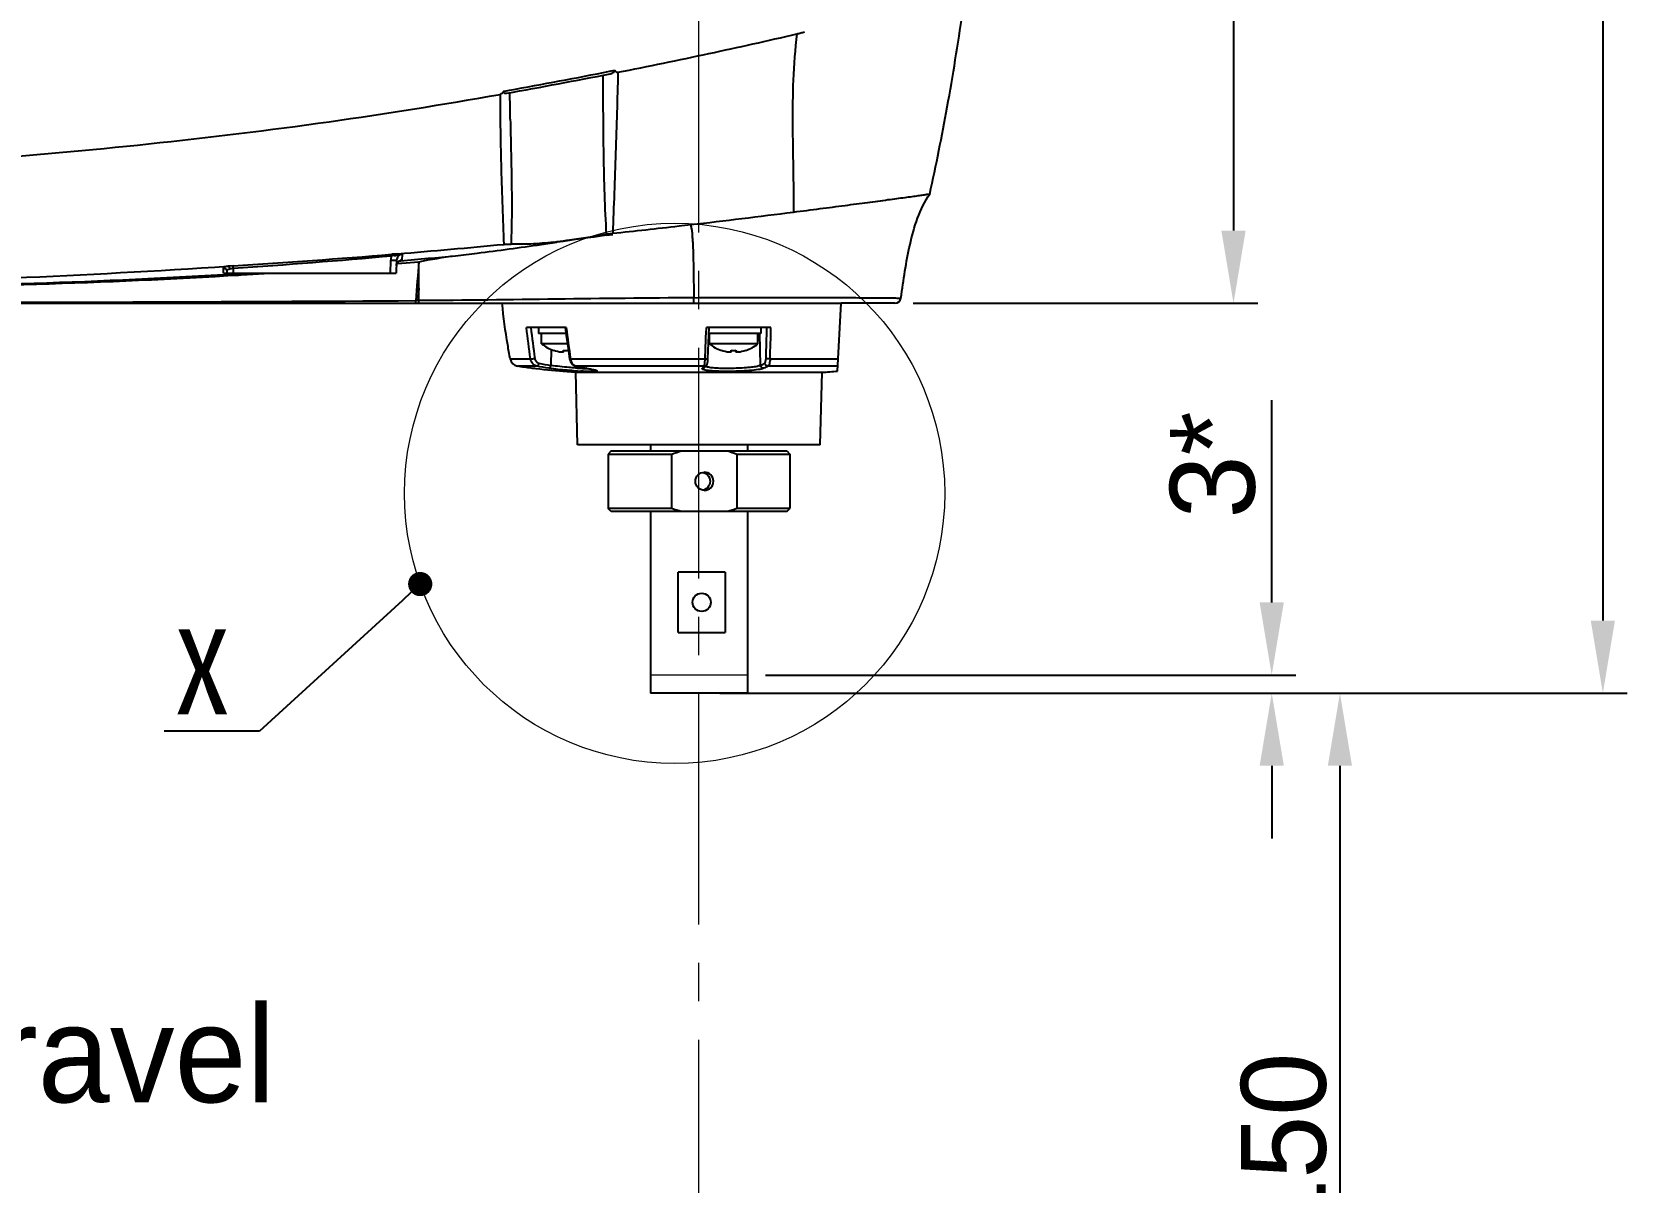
# Model space of a CAD drawing. Header units: millimetres. Extents: x 4086 to 8300, y 123 to 1549.
# Drawn here: x 6888.6 to 7020.3, y 829.5 to 924.5 of the extents above; entities that cross this region are included whole.
import ezdxf
from ezdxf import colors
from ezdxf.entities.mleader import LeaderData, LeaderLine
from ezdxf.math import Vec2, Vec3

# ---------------------------------------------------------------- set-up
doc = ezdxf.new("R2010")
doc.units = ezdxf.units.MM
doc.linetypes.add('CENTER2', pattern=[28.575, 19.05, -3.175, 3.175, -3.175])
doc.layers.add('00_COMPONENTS', color=7, linetype='Continuous')
for name, color, linetype, lineweight in [('中心线层', 7, 'CENTER2', 0), ('标注层', 7, 'Continuous', 0), ('细线层', 7, 'Continuous', 0)]:
    doc.layers.add(name, color=color, linetype=linetype, lineweight=lineweight)
doc.styles.get("Standard").update_dxf_attribs({"font": 'simsun.ttc'})
doc.styles.add('思源黑', font='SourceHanSansCN-Normal.ttf')
doc.dimstyles.new('尺寸标注_细节_1_2比例', dxfattribs={"dimtxt": 7, "dimasz": 6, "dimexe": 2, "dimexo": 1.5, "dimgap": 1, "dimtad": 1, "dimlfac": 2, "dimdsep": 46, "dimtxsty": '思源黑', "dimcen": 0.09, "dimadec": 0, "dimazin": 0, "dimtp": 0.01, "dimtm": 0.01, "dimtfac": 1, "dimtofl": 0, "dimtmove": 0, "dimatfit": 3, "dimfxl": 1, "dimtolj": 1, "dimarcsym": 0})

# ---------------------------------------------------------------- blocks, each defined once
blk = doc.blocks.new('*D1535')
at = {"layer": 'Defpoints', "color": 0}
for p in [(6800.68, 1123.64), (6947.68, 869.84), (7018.34, 869.84)]:
    blk.add_point(p, dxfattribs=at)
at = {"layer": '细线层', "color": 0, "lineweight": -2}
for p, q in [((6802.18, 1123.64), (7020.34, 1123.64)), ((7018.34, 1117.64), (7018.34, 875.84)), ((6949.18, 869.84), (7020.34, 869.84))]:
    blk.add_line(p, q, dxfattribs=at)
at = {"layer": '细线层', "color": 0}
for points in [[(7019.34, 1117.64), (7017.34, 1117.64), (7018.34, 1123.64)], [(7017.34, 875.84), (7019.34, 875.84), (7018.34, 869.84)]]:
    blk.add_solid(points, dxfattribs=at)
at = {"layer": '细线层', "color": 0, "insert": (7013.72, 989.26), "char_height": 7, "attachment_point": 5, "rotation": 90, "style": '思源黑'}
blk.add_mtext('\\A1;506.7', dxfattribs=at)
blk = doc.blocks.new('*D1536')
at = {"layer": 'Defpoints', "color": 0}
for p in [(6947.68, 871.34), (6947.68, 869.84), (6990.99, 869.84)]:
    blk.add_point(p, dxfattribs=at)
at = {"layer": '细线层', "color": 0, "lineweight": -2}
for p, q in [((6990.99, 877.34), (6990.99, 894.05)), ((6949.18, 871.34), (6992.99, 871.34)), ((6949.18, 869.84), (6992.99, 869.84)), ((6990.99, 863.84), (6990.99, 857.84))]:
    blk.add_line(p, q, dxfattribs=at)
at = {"layer": '细线层', "color": 0}
for points in [[(6989.99, 877.34), (6991.99, 877.34), (6990.99, 871.34)], [(6991.99, 863.84), (6989.99, 863.84), (6990.99, 869.84)]]:
    blk.add_solid(points, dxfattribs=at)
at = {"layer": '细线层', "color": 0, "insert": (6986.13, 888.69), "char_height": 7, "attachment_point": 5, "rotation": 90, "style": '思源黑'}
blk.add_mtext('\\A1;3*', dxfattribs=at)
blk = doc.blocks.new('*D1538')
at = {"layer": 'Defpoints', "color": 0}
for p in [(6939.92, 1039.56), (6959.87, 902.04), (6987.83, 902.04)]:
    blk.add_point(p, dxfattribs=at)
at = {"layer": '细线层', "color": 0, "lineweight": -2}
for p, q in [((6941.42, 1039.56), (6989.83, 1039.56)), ((6987.83, 1033.56), (6987.83, 908.04)), ((6961.37, 902.04), (6989.83, 902.04))]:
    blk.add_line(p, q, dxfattribs=at)
at = {"layer": '细线层', "color": 0}
for points in [[(6988.83, 1033.56), (6986.83, 1033.56), (6987.83, 1039.56)], [(6986.83, 908.04), (6988.83, 908.04), (6987.83, 902.04)]]:
    blk.add_solid(points, dxfattribs=at)
at = {"layer": '细线层', "color": 0, "insert": (6983.2, 970.8), "char_height": 7, "attachment_point": 5, "rotation": 90, "style": '思源黑'}
blk.add_mtext('\\A1;275.04', dxfattribs=at)
blk = doc.blocks.new('*D1539')
at = {"layer": 'Defpoints', "color": 0}
for p in [(6943.9, 869.84), (6943.9, 794.84), (6996.62, 794.84)]:
    blk.add_point(p, dxfattribs=at)
at = {"layer": '细线层', "color": 0, "lineweight": -2}
for p, q in [((6945.4, 869.84), (6998.62, 869.84)), ((6996.62, 863.84), (6996.62, 800.84)), ((6945.4, 794.84), (6998.62, 794.84))]:
    blk.add_line(p, q, dxfattribs=at)
at = {"layer": '细线层', "color": 0}
for points in [[(6997.62, 863.84), (6995.62, 863.84), (6996.62, 869.84)], [(6995.62, 800.84), (6997.62, 800.84), (6996.62, 794.84)]]:
    blk.add_solid(points, dxfattribs=at)
at = {"layer": '细线层', "color": 0, "insert": (6992, 832.34), "char_height": 7, "attachment_point": 5, "rotation": 90, "style": '思源黑'}
blk.add_mtext('\\A1;150', dxfattribs=at)
blk = doc.blocks.new('_Dot')
at = {"color": 0, "linetype": 'ByBlock', "lineweight": -2}
blk.add_line((-0.5, 0), (-1, 0), dxfattribs=at)
at = {"color": 0, "linetype": 'ByBlock', "const_width": 0.5}
blk.add_lwpolyline([(-0.25, 0, 1), (0.25, 0, 1)], format="xyb", close=True, dxfattribs=at)

msp = doc.modelspace()

# ---------------------------------------------------------------- linework, layer by layer
at = {"layer": '00_COMPONENTS', "color": 7, "linetype": 'Continuous'}
for p, q in [((6936.3033, 921.2007), (6936.7311, 921.2851)), ((6927.5596, 919.5614), (6927.7607, 919.5972)), ((6927.7607, 919.5972), (6928.0189, 919.6433)), ((6928.0935, 917.2544), (6928.0934, 917.2559)), ((6942.0316, 908.4266), (6942.9923, 908.5397)), ((6930.6511, 906.897), (6931.9529, 907.083)), ((6936.03, 907.6555), (6936.564, 907.7285)), ((6918.2135, 904.5419), (6918.2408, 905.5846)), ((6918.7981, 906.1289), (6918.3161, 906.0891)), ((6918.7058, 905.5847), (6918.6785, 904.5419)), ((6918.7418, 905.314), (6919.0678, 905.3432)), ((6918.8182, 905.4584), (6918.9969, 905.5863)), ((6918.9264, 905.5356), (6919.055, 905.5471)), ((6918.9969, 905.5863), (6919.0457, 905.6036)), ((6919.0497, 905.6048), (6919.0479, 905.6043)), ((6919.1475, 905.6264), (6919.0497, 905.6048)), ((6919.0678, 905.3432), (6919.1285, 905.3486)), ((6919.1285, 905.3486), (6920.54, 905.4772)), ((6919.1594, 906.0837), (6919.1473, 905.6264)), ((6920.5463, 903.2904), (6920.5464, 905.4905)), ((6904.418, 904.5419), (6904.4058, 904.9548)), ((6904.4181, 904.5419), (6918.6785, 904.5419)), ((6904.4248, 904.4294), (6904.69, 904.446)), ((6904.6739, 904.7152), (6904.6785, 904.5419)), ((6904.69, 904.446), (6905.2169, 904.4793)), ((6904.7761, 904.3238), (6905.2257, 904.3509)), ((6905.197, 905.1219), (6904.8062, 905.0964)), ((6905.203, 904.9326), (6905.2132, 904.5419)), ((6905.2169, 904.4793), (6905.63, 904.5058)), ((6905.2257, 904.3509), (6905.6387, 904.3761)), ((6905.63, 904.5058), (6905.8079, 904.5173)), ((6905.6387, 904.3761), (6905.8522, 904.3893)), ((6905.8079, 904.5173), (6905.8693, 904.5213)), ((6905.8522, 904.3893), (6905.8778, 904.3909)), ((6920.5463, 903.2901), (6920.4595, 902.2583)), ((6920.5463, 902.2589), (6920.5463, 903.29)), ((6872.9202, 902.0419), (6941.0315, 902.0419)), ((6920.5463, 902.2589), (6920.2905, 902.2574)), ((6943.2582, 902.0489), (6944.0616, 902.0502)), ((6947.5529, 902.0525), (6948.2966, 902.0525)), ((6948.2966, 902.0525), (6955.4289, 902.0502)), ((6955.1346, 896.4344), (6955.4289, 902.0502)), ((6959.8673, 902.0419), (6955.4285, 902.0419)), ((6932.718, 900.0419), (6929.4355, 900.0419)), ((6930.4375, 900.0419), (6930.4375, 899.5419)), ((6944.2717, 899.5423), (6944.2911, 900.0419)), ((6949.6267, 900.0419), (6944.2916, 900.0419)), ((6944.4264, 897.4861), (6944.5309, 900.0419)), ((6948.7898, 900.0419), (6948.7898, 899.5419)), ((6932.6875, 899.5419), (6930.4375, 899.5419)), ((6930.6875, 898.6801), (6930.6875, 899.5419)), ((6932.8178, 898.6801), (6930.6875, 898.6801)), ((6948.7898, 899.5419), (6944.5114, 899.5419)), ((6944.5398, 898.6801), (6944.5398, 899.5419)), ((6948.5398, 898.6801), (6944.5398, 898.6801)), ((6948.5398, 898.6801), (6948.5398, 899.5419)), ((6948.7741, 896.9161), (6948.7216, 899.5405)), ((6928.0855, 897.4526), (6929.7678, 897.4526)), ((6931.4641, 898.2398), (6931.4494, 896.9161)), ((6931.6838, 898.1586), (6931.68, 898.152)), ((6932.4675, 898.1586), (6932.4675, 898.0205)), ((6932.9075, 898.0205), (6932.9075, 898.0396)), ((6932.9921, 897.4599), (6933.0572, 897.2342)), ((6933.0719, 897.4526), (6944.1847, 897.4526)), ((6944.1853, 897.4526), (6944.1871, 897.4963)), ((6944.407, 897.2369), (6944.421, 897.3883)), ((6944.421, 897.3883), (6944.4264, 897.4861)), ((6945.5361, 898.1586), (6945.5323, 898.152)), ((6946.3198, 898.1586), (6946.3198, 898.0205)), ((6946.7598, 898.0205), (6946.7598, 898.1586)), ((6947.5474, 898.152), (6947.5435, 898.1586)), ((6949.5549, 897.4526), (6955.188, 897.4526)), ((6930.2931, 896.8459), (6928.6972, 896.8459)), ((6933.0572, 897.2342), (6933.2172, 897.0021)), ((6933.4882, 896.698), (6933.4522, 896.7003)), ((6933.4943, 896.8486), (6933.494, 896.8487)), ((6933.5213, 896.8459), (6933.4943, 896.8486)), ((6933.4943, 896.8486), (6933.6735, 896.809)), ((6933.5017, 896.3419), (6953.8552, 896.3419)), ((6933.6588, 890.3419), (6933.5017, 896.3419)), ((6944.1195, 896.8459), (6933.5213, 896.8459)), ((6934.3968, 896.6734), (6934.3761, 896.6749)), ((6944.1513, 896.7464), (6944.2233, 896.8242)), ((6944.1513, 896.7464), (6944.1514, 896.7465)), ((6944.2233, 896.8242), (6944.2994, 896.9173)), ((6944.2994, 896.9173), (6944.3195, 896.9441)), ((6944.3186, 896.9429), (6944.3195, 896.944)), ((6944.3875, 897.1146), (6944.407, 897.2369)), ((6955.1562, 896.8459), (6949.3664, 896.8459)), ((6953.6981, 890.3419), (6953.8552, 896.3419)), ((6953.6981, 890.3419), (6933.6588, 890.3419)), ((6936.4285, 889.8419), (6936.1785, 889.5919)), ((6936.1785, 889.5919), (6941.4436, 889.5919)), ((6936.1785, 889.5919), (6936.1785, 885.0919)), ((6936.4285, 889.8419), (6950.9282, 889.8419)), ((6939.6785, 890.3419), (6939.6785, 889.8419)), ((6941.4436, 885.0919), (6941.4436, 889.5919)), ((6946.8175, 889.5919), (6951.1785, 889.5919)), ((6946.8175, 889.5919), (6946.8175, 885.0919)), ((6947.6785, 890.3419), (6947.6785, 889.8419)), ((6950.9285, 889.8419), (6951.1785, 889.5919)), ((6951.1785, 889.5919), (6951.1785, 885.0919)), ((6941.4436, 885.0919), (6936.1785, 885.0919)), ((6936.4285, 884.8419), (6936.1785, 885.0919)), ((6950.9282, 884.8419), (6936.4285, 884.8419)), ((6939.6785, 884.8419), (6939.6785, 869.8419)), ((6951.1785, 885.0919), (6946.8175, 885.0919)), ((6947.6785, 884.8419), (6947.6785, 869.8419)), ((6950.9285, 884.8419), (6951.1785, 885.0919)), ((6945.837, 879.8419), (6941.9721, 879.8419)), ((6941.9721, 874.8419), (6941.9721, 879.8419)), ((6945.837, 879.8419), (6945.837, 874.8419)), ((6941.9721, 874.8419), (6945.837, 874.8419)), ((6947.6781, 869.8419), (6939.6791, 869.8419))]:
    msp.add_line(p, q, dxfattribs=at)
for points in [[(6928.0936, 917.2462), (6928.0765, 918.1175), (6928.0559, 919.4355)], [(6932.6398, 900.0419), (6932.7227, 899.3792), (6932.8696, 898.2995), (6932.9921, 897.4599)], [(6933.2172, 897.0021), (6933.4396, 896.8642), (6933.494, 896.8487)], [(6933.6735, 896.809), (6934.1311, 896.7183), (6934.5795, 896.6393)], [(6934.5795, 896.6393), (6934.7514, 896.6073), (6934.8894, 896.5795), (6934.9964, 896.5556), (6935.074, 896.5359), (6935.1222, 896.5212), (6935.1329, 896.5174)], [(6944.3186, 896.9429), (6944.3603, 897.0193), (6944.3875, 897.1146)]]:
    msp.add_lwpolyline(points, dxfattribs=at)
for centre, radius, start, end in [((6841.8507, 1400.8509), 489.0727, 280.121456, 281.139932), ((6842.971, 1394.8808), 482.7876, 280.146176, 281.146578), ((6851.1956, 1696.486), 793.2755, 276.6447342, 277.262516), ((6857.7279, 1640.6296), 737.0384, 276.1396515, 276.5680621), ((6857.4763, 1645.1745), 741.5855, 274.7432116, 275.4231968), ((6927.3802, 947.0658), 40.2096, 276.134733, 276.256341), ((6927.2541, 948.2124), 41.3631, 276.25698, 276.517981), ((7073.9957, -87.8179), 1004.9885, 97.8905341, 98.1251429), ((6854.2513, 1685.7057), 782.2447, 273.7341799, 274.6977118), ((6916.8101, 913.5016), 8.2148, 285.398026, 286.530786), ((6919.185, 905.1416), 0.4862, 94.448636, 106.279846), ((6864.1462, 1516.8511), 613.7651, 275.1326648, 275.5557383), ((7976.7356, 820.9453), 1059.57, 175.4233949, 175.5987594), ((6847.7845, 1798.5049), 895.2265, 271.3707832, 273.65194), ((6871.7217, 1454.7109), 551.379, 273.551551, 273.749605), ((6865.9201, 9923.1569), 9021.0585, 270.04844754, 270.34532581), ((6906.2997, 902.0722), 14.2479, 0.283386, 0.750796), ((6959.8673, 902.5419), 0.5, 270, 352.141979), ((6722.3087, 905.1644), 227.0442, 358.063364, 358.707199), ((6722.6473, 905.1278), 227.0369, 358.062693, 358.716392), ((6368.2057, 922.3172), 576.516, 357.532465, 357.7359773), ((6946.5398, 901.2419), 3.25, 288.060208, 307.979872), ((6928.8237, 897.5852), 0.75, 190.180525, 260.294155), ((6932.6875, 901.2419), 3.2425, 251.967648, 263.447828), ((6932.6875, 901.8222), 3.6702, 266.563644, 273.436356), ((6946.5398, 901.2419), 3.2425, 251.967648, 263.447828), ((6946.5398, 901.8222), 3.6702, 266.563644, 273.436356), ((6946.5398, 901.2419), 3.2425, 276.552172, 288.032352), ((6935.3265, 927.2947), 30.8914, 266.24961, 267.386977), ((6934.9334, 919.0975), 22.4461, 266.308409, 267.783587), ((6933.6148, 897.2422), 0.4071, 253.377031, 256.72031), ((6936.601, 910.3486), 13.8495, 257.150793, 258.385585), ((6937.3288, 913.9576), 17.5311, 258.430266, 260.373194), ((6934.6461, 911.3967), 14.7399, 267.741602, 269.016465), ((6934.5766, 907.5739), 10.9165, 269.037218, 269.472172), ((6942.8206, 897.803), 1.6137, 315.572056, 321.492891), ((6942.8021, 897.8165), 1.6366, 321.529055, 323.630292), ((6948.1687, 983.8626), 87.7053, 273.717478, 274.55545), ((6944.1298, 887.3411), 0.7493, 270.062936, 89.937064)]:
    msp.add_arc(centre, radius, start, end, dxfattribs=at)
for points, knots in [([(6962.7423, 911.062), (6963.2694, 913.4511), (6964.2699, 918.4281), (6965.0747, 923.4403), (6965.4501, 926.0419)], [0, 0, 0, 0, 0.48207724, 1, 1, 1, 1]), ([(6936.9847, 921.1201), (6939.4946, 921.6176), (6944.431, 922.635), (6949.354, 923.7181), (6951.7672, 924.2956)], [0, 0, 0, 0, 0.50766525, 1, 1, 1, 1]), ([(6951.7673, 924.2943), (6951.6153, 923.0266), (6951.4258, 920.5359), (6951.3871, 916.8413), (6951.4699, 913.2081), (6951.4912, 910.7919), (6951.4781, 909.5747)], [0, 0, 0, 0, 0.25998564, 0.50802978, 0.75212062, 1, 1, 1, 1]), ([(6951.7673, 924.2944), (6951.8736, 924.3195), (6952.0844, 924.3759), (6952.2975, 924.424), (6952.402, 924.4547)], [0, 0, 0, 0, 0.50067516, 1, 1, 1, 1]), ([(6936.3423, 920.9932), (6936.4276, 921.01), (6936.5575, 921.0567), (6936.7761, 921.2169), (6936.7312, 921.2851)], [0, 0, 0, 0, 0.51565293, 1, 1, 1, 1]), ([(6936.9847, 921.1201), (6936.9371, 918.9053), (6936.8114, 914.4708), (6936.6376, 910.0381), (6936.5557, 907.8187)], [0, 0, 0, 0, 0.49936982, 1, 1, 1, 1]), ([(6936.731, 921.2855), (6936.7609, 921.2412), (6936.8223, 921.156), (6936.934, 921.1099), (6936.9847, 921.12)], [0, 0, 0, 0, 0.50813953, 1, 1, 1, 1]), ([(6935.7517, 920.8772), (6935.75, 918.6917), (6935.7512, 915.4075), (6935.865, 911.029), (6935.9552, 908.8361), (6936.0238, 907.7422)], [0, 0, 0, 0, 0.49898206, 0.74974968, 1, 1, 1, 1]), ([(6869.6462, 913.0213), (6874.2547, 913.2496), (6883.7924, 913.8506), (6898.2966, 915.1347), (6912.9061, 916.9157), (6922.5585, 918.4615), (6927.255, 919.2929)], [0, 0, 0, 0, 0.23872289, 0.49437406, 0.75323878, 1, 1, 1, 1]), ([(6927.255, 919.2929), (6927.253, 918.7787), (6927.2614, 917.7501), (6927.2825, 915.6903), (6927.334, 913.1096), (6927.4433, 910.0104), (6927.5214, 907.9421), (6927.5646, 906.9086)], [0, 0, 0, 0, 0.12452312, 0.24907988, 0.49879663, 0.74952092, 1, 1, 1, 1]), ([(6927.5598, 919.5606), (6927.5069, 919.4715), (6927.4203, 919.3521), (6927.289, 919.299), (6927.255, 919.2929)], [0, 0, 0, 0, 0.7500647, 1, 1, 1, 1]), ([(6927.5602, 919.5615), (6927.5501, 919.5446), (6927.5317, 919.5101), (6927.5495, 919.4374), (6927.6272, 919.4003), (6927.7125, 919.3832), (6927.7708, 919.3846), (6927.798, 919.3894)], [0, 0, 0, 0, 0.15723817, 0.29598191, 0.54366878, 0.77985352, 1, 1, 1, 1]), ([(6928.0936, 917.2464), (6928.1299, 915.5371), (6928.2012, 912.9633), (6928.2264, 909.5233), (6928.1902, 907.7931), (6928.1617, 906.9284)], [0, 0, 0, 0, 0.49699063, 0.74848862, 1, 1, 1, 1]), ([(6951.4781, 909.5747), (6952.2155, 909.6679), (6953.639, 909.8473), (6955.6873, 910.1188), (6957.5545, 910.368), (6958.9829, 910.5584), (6960.0077, 910.6933), (6960.6733, 910.7782), (6961.2607, 910.8545), (6961.7628, 910.9258), (6962.1235, 910.9839), (6962.3613, 911.024), (6962.4973, 911.0437), (6962.6014, 911.0577), (6962.6765, 911.0586), (6962.7171, 911.0672), (6962.7387, 911.0589), (6962.7423, 911.062)], [0, 0, 0, 0, 0.19622621, 0.37879683, 0.54552997, 0.69356351, 0.75924941, 0.81844426, 0.87072386, 0.91561956, 0.95232817, 0.96717577, 0.97930825, 0.98856413, 0.99501139, 0.99876507, 1, 1, 1, 1]), ([(6960.3626, 902.4735), (6960.4649, 903.2152), (6960.6753, 904.6976), (6961.0847, 906.9083), (6961.6718, 909.0747), (6962.3061, 910.4552), (6962.7424, 911.0619)], [0, 0, 0, 0, 0.25012945, 0.50024841, 0.75032639, 1, 1, 1, 1]), ([(6936.0238, 907.7422), (6936.0652, 907.7498), (6936.2417, 907.7804), (6936.4194, 907.8041), (6936.5557, 907.8187)], [0, 0, 0, 0, 0.23489096, 1, 1, 1, 1]), ([(6943.0929, 908.1077), (6943.0881, 908.1624), (6943.0761, 908.2615), (6943.0517, 908.3933), (6943.0261, 908.4812), (6943.0033, 908.5313), (6942.9877, 908.5392)], [0, 0, 0, 0, 0.36660658, 0.66883821, 0.88336035, 1, 1, 1, 1]), ([(6943.0929, 908.1077), (6943.1017, 908.0064), (6943.1075, 907.7954), (6943.1319, 907.4722), (6943.1627, 907.1358), (6943.1871, 906.6726), (6943.1956, 906.0847), (6943.2272, 905.1345), (6943.24, 903.9392), (6943.2504, 902.9815), (6943.2548, 902.502)], [0, 0, 0, 0, 0.05439137, 0.11279346, 0.17331821, 0.23508919, 0.36075624, 0.48773879, 0.74355586, 1, 1, 1, 1]), ([(6923.5673, 905.9692), (6924.1654, 906.0375), (6926.5299, 906.3213), (6928.8891, 906.6477), (6930.6511, 906.8971)], [0, 0, 0, 0, 0.25275391, 1, 1, 1, 1]), ([(6927.5646, 906.9086), (6927.6195, 906.9138), (6927.8181, 906.9297), (6928.0178, 906.935), (6928.1617, 906.9284)], [0, 0, 0, 0, 0.27683851, 1, 1, 1, 1]), ([(6931.6773, 907.0865), (6931.0484, 907.0189), (6929.8782, 906.9204), (6928.7025, 906.9036), (6928.1617, 906.9284)], [0, 0, 0, 0, 0.53884445, 1, 1, 1, 1]), ([(6936.0238, 907.7422), (6935.0166, 907.5559), (6933.6605, 907.3293), (6932.2971, 907.1564), (6931.9494, 907.1167)], [0, 0, 0, 0, 0.74534689, 1, 1, 1, 1]), ([(6918.7058, 905.5846), (6918.7057, 905.5816), (6918.6879, 905.5842), (6918.6684, 905.5794), (6918.6231, 905.5806), (6918.5669, 905.5794), (6918.4951, 905.5802), (6918.3851, 905.5814), (6918.2991, 905.5831), (6918.2408, 905.5846)], [0, 0, 0, 0, 0.01908277, 0.07418326, 0.16460348, 0.28941082, 0.44587791, 0.62419148, 1, 1, 1, 1]), ([(6918.3241, 905.964), (6918.3214, 905.9961), (6918.3186, 906.0377), (6918.3166, 906.0794), (6918.3162, 906.0889)], [0, 0, 0, 0, 0.77215585, 1, 1, 1, 1]), ([(6918.6825, 905.9818), (6918.6552, 905.9758), (6918.5835, 905.9614), (6918.4637, 905.9827), (6918.3709, 905.9735), (6918.3241, 905.964)], [0, 0, 0, 0, 0.23263365, 0.60197105, 1, 1, 1, 1]), ([(6918.6825, 905.9817), (6918.6876, 905.9993), (6918.7105, 906.0574), (6918.7551, 906.1151), (6918.7982, 906.1288)], [0, 0, 0, 0, 0.28849211, 1, 1, 1, 1]), ([(6919.1594, 906.0836), (6919.1156, 906.0846), (6918.952, 906.0705), (6918.7968, 906.016), (6918.6825, 905.9818)], [0, 0, 0, 0, 0.26874973, 1, 1, 1, 1]), ([(6919.1594, 906.0837), (6919.039, 906.0746), (6918.7983, 905.9531), (6918.709, 905.7048), (6918.7058, 905.5847)], [0, 0, 0, 0, 0.50124108, 1, 1, 1, 1]), ([(6918.7983, 906.1287), (6918.8351, 906.1272), (6918.9563, 906.1199), (6919.0773, 906.1036), (6919.1594, 906.0837)], [0, 0, 0, 0, 0.30365667, 1, 1, 1, 1]), ([(6871.0251, 903.3069), (6876.653, 903.3549), (6887.909, 903.5158), (6899.1578, 903.9883), (6904.7761, 904.3238)], [0, 0, 0, 0, 0.49999569, 1, 1, 1, 1]), ([(6871.033, 903.3641), (6876.6017, 903.4208), (6887.7383, 903.5939), (6898.8672, 904.084), (6904.4248, 904.4294)], [0, 0, 0, 0, 0.50003301, 1, 1, 1, 1]), ([(6904.8062, 905.0964), (6904.7069, 905.0799), (6904.575, 905.0516), (6904.4463, 905.0029), (6904.4056, 904.9695), (6904.4058, 904.9548)], [0, 0, 0, 0, 0.69596753, 0.89859841, 1, 1, 1, 1]), ([(6904.4058, 904.9548), (6904.4711, 904.9596), (6904.6111, 904.9145), (6904.6722, 904.7801), (6904.6739, 904.7152)], [0, 0, 0, 0, 0.50231009, 1, 1, 1, 1]), ([(6904.94, 904.86), (6904.8728, 904.8435), (6904.7847, 904.818), (6904.6731, 904.7495), (6904.6739, 904.7152)], [0, 0, 0, 0, 0.66858486, 1, 1, 1, 1]), ([(6904.8062, 905.0964), (6904.8416, 905.0879), (6904.9068, 905.0046), (6904.9316, 904.9163), (6904.94, 904.86)], [0, 0, 0, 0, 0.39021323, 1, 1, 1, 1]), ([(6905.203, 904.9326), (6905.1795, 904.9306), (6905.0892, 904.915), (6905.0056, 904.8761), (6904.94, 904.86)], [0, 0, 0, 0, 0.25812322, 1, 1, 1, 1]), ([(6905.203, 904.9326), (6905.2019, 904.9496), (6905.1985, 905.0126), (6905.1961, 905.0758), (6905.197, 905.1218)], [0, 0, 0, 0, 0.26997958, 1, 1, 1, 1]), ([(6920.2711, 902.0419), (6920.2735, 902.0419), (6920.2758, 902.054), (6920.2818, 902.082), (6920.2834, 902.1164), (6920.285, 902.1412)], [0, 0, 0, 0, 0.07193248, 0.26141083, 1, 1, 1, 1]), ([(6920.285, 902.1412), (6920.2855, 902.1499), (6920.2877, 902.1886), (6920.2892, 902.2274), (6920.2902, 902.2575)], [0, 0, 0, 0, 0.22438987, 1, 1, 1, 1]), ([(6920.5463, 902.0419), (6920.5485, 902.0419), (6920.5447, 902.0557), (6920.5491, 902.0699), (6920.5468, 902.1042), (6920.5475, 902.1283), (6920.5474, 902.1427)], [0, 0, 0, 0, 0.06504633, 0.25690777, 0.57122025, 1, 1, 1, 1]), ([(6943.2548, 902.502), (6939.4764, 902.4676), (6931.9069, 902.3882), (6924.3377, 902.2802), (6920.5463, 902.2589)], [0, 0, 0, 0, 0.49915249, 1, 1, 1, 1]), ([(6928.0855, 897.4526), (6928.0167, 897.8358), (6927.7524, 899.3584), (6927.5358, 900.8906), (6927.4285, 902.0419)], [0, 0, 0, 0, 0.25185217, 1, 1, 1, 1]), ([(6941.0315, 902.0419), (6941.216, 902.0419), (6941.9583, 902.0437), (6942.7005, 902.048), (6943.2582, 902.0489)], [0, 0, 0, 0, 0.24862432, 1, 1, 1, 1]), ([(6943.2582, 902.0489), (6943.2546, 902.1005), (6943.256, 902.2518), (6943.2544, 902.4027), (6943.2548, 902.502)], [0, 0, 0, 0, 0.34277053, 1, 1, 1, 1]), ([(6943.2548, 902.5021), (6945.422, 902.5203), (6948.574, 902.5213), (6952.5922, 902.5169), (6955.1567, 902.5129), (6957.0269, 902.5042), (6958.2727, 902.4948), (6958.9955, 902.4874), (6959.5652, 902.4828), (6959.9761, 902.4756), (6960.224, 902.4782), (6960.3349, 902.4715), (6960.3626, 902.4735)], [0, 0, 0, 0, 0.38005088, 0.55272082, 0.70461776, 0.8297489, 0.88066845, 0.92308095, 0.95650685, 0.98058451, 0.99512507, 1, 1, 1, 1]), ([(6945.5431, 902.0518), (6945.712, 902.0519), (6946.3819, 902.0524), (6947.0518, 902.0525), (6947.5529, 902.0525)], [0, 0, 0, 0, 0.25205159, 1, 1, 1, 1]), ([(6929.7678, 897.4526), (6929.8194, 897.4486), (6929.938, 897.4611), (6930.0548, 897.4777), (6930.1198, 897.4916)], [0, 0, 0, 0, 0.43810451, 1, 1, 1, 1]), ([(6930.2931, 896.8459), (6930.1613, 896.872), (6929.9029, 897.0332), (6929.7893, 897.3081), (6929.7678, 897.4526)], [0, 0, 0, 0, 0.47898566, 1, 1, 1, 1]), ([(6930.1198, 897.4916), (6930.1336, 897.3955), (6930.2067, 897.2131), (6930.3766, 897.1046), (6930.4632, 897.0871)], [0, 0, 0, 0, 0.52364456, 1, 1, 1, 1]), ([(6932.4474, 898.0142), (6932.4439, 898.0139), (6932.4363, 898.0135), (6932.4286, 898.0134), (6932.4245, 898.0134)], [0, 0, 0, 0, 0.45848292, 1, 1, 1, 1]), ([(6932.4675, 898.0205), (6932.4675, 898.0184), (6932.4584, 898.0151), (6932.4525, 898.0147), (6932.4474, 898.0142)], [0, 0, 0, 0, 0.29724204, 1, 1, 1, 1]), ([(6933.0719, 897.4526), (6933.0533, 897.4517), (6933.0328, 897.4542), (6932.9935, 897.4517), (6932.9921, 897.4599)], [0, 0, 0, 0, 0.69082188, 1, 1, 1, 1]), ([(6944.1701, 897.1709), (6944.1718, 897.1928), (6944.1782, 897.2867), (6944.1824, 897.3806), (6944.1847, 897.4526)], [0, 0, 0, 0, 0.23412401, 1, 1, 1, 1]), ([(6944.1847, 897.4526), (6944.2411, 897.4506), (6944.3196, 897.452), (6944.3952, 897.4648), (6944.425, 897.478), (6944.4261, 897.4861)], [0, 0, 0, 0, 0.68229413, 0.90131737, 1, 1, 1, 1]), ([(6946.2997, 898.0142), (6946.2962, 898.0139), (6946.2885, 898.0135), (6946.2809, 898.0134), (6946.2767, 898.0134)], [0, 0, 0, 0, 0.45848292, 1, 1, 1, 1]), ([(6946.3198, 898.0205), (6946.3198, 898.0184), (6946.3107, 898.0151), (6946.3047, 898.0147), (6946.2997, 898.0142)], [0, 0, 0, 0, 0.29724204, 1, 1, 1, 1]), ([(6946.7799, 898.0142), (6946.7749, 898.0147), (6946.7689, 898.0151), (6946.7598, 898.0184), (6946.7598, 898.0205)], [0, 0, 0, 0, 0.7027969, 1, 1, 1, 1]), ([(6946.8029, 898.0134), (6946.7987, 898.0134), (6946.7911, 898.0135), (6946.7834, 898.0139), (6946.7799, 898.0142)], [0, 0, 0, 0, 0.54149315, 1, 1, 1, 1]), ([(6946.9098, 898.0205), (6946.9, 898.0194), (6946.8645, 898.0158), (6946.8288, 898.0134), (6946.8029, 898.0134)], [0, 0, 0, 0, 0.27500189, 1, 1, 1, 1]), ([(6949.1114, 897.0872), (6949.1296, 897.0979), (6949.1615, 897.1443), (6949.2079, 897.2786), (6949.2202, 897.4019), (6949.2232, 897.4916)], [0, 0, 0, 0, 0.14863242, 0.37201751, 1, 1, 1, 1]), ([(6949.5549, 897.4526), (6949.488, 897.4501), (6949.3921, 897.4527), (6949.2823, 897.4713), (6949.2377, 897.4827), (6949.2232, 897.4916)], [0, 0, 0, 0, 0.59813202, 0.84832896, 1, 1, 1, 1]), ([(6949.5549, 897.4526), (6949.549, 897.3178), (6949.5268, 897.1318), (6949.4491, 896.9298), (6949.3957, 896.8616), (6949.3664, 896.8459)], [0, 0, 0, 0, 0.62222214, 0.84668245, 1, 1, 1, 1]), ([(6930.2249, 896.6294), (6930.0947, 896.6448), (6929.5842, 896.7077), (6929.075, 896.7813), (6928.6972, 896.8459)], [0, 0, 0, 0, 0.25485115, 1, 1, 1, 1]), ([(6933.5017, 896.3419), (6933.2677, 896.3571), (6932.1738, 896.4322), (6931.081, 896.5281), (6930.2249, 896.6294)], [0, 0, 0, 0, 0.21384419, 1, 1, 1, 1]), ([(6930.2931, 896.8459), (6930.3353, 896.8447), (6930.425, 896.9294), (6930.4539, 897.0269), (6930.4632, 897.0871)], [0, 0, 0, 0, 0.40935468, 1, 1, 1, 1]), ([(6931.2885, 896.6734), (6931.3065, 896.6729), (6931.3623, 896.6966), (6931.4215, 896.7866), (6931.4439, 896.8698), (6931.4494, 896.9161)], [0, 0, 0, 0, 0.17390268, 0.54822713, 1, 1, 1, 1]), ([(6933.3059, 896.4694), (6933.1326, 896.4807), (6932.4585, 896.5302), (6931.7854, 896.5991), (6931.2885, 896.6734)], [0, 0, 0, 0, 0.25683719, 1, 1, 1, 1]), ([(6933.4522, 896.7003), (6933.2824, 896.7113), (6932.6128, 896.7617), (6931.944, 896.8339), (6931.4494, 896.9161)], [0, 0, 0, 0, 0.25336931, 1, 1, 1, 1]), ([(6933.1568, 897.1709), (6933.1671, 897.1499), (6933.2096, 897.0717), (6933.2662, 897.0005), (6933.3152, 896.9569)], [0, 0, 0, 0, 0.26241133, 1, 1, 1, 1]), ([(6934.8897, 896.4147), (6934.8248, 896.4135), (6934.5008, 896.4124), (6934.1769, 896.4236), (6933.9181, 896.4354)], [0, 0, 0, 0, 0.20036115, 1, 1, 1, 1]), ([(6934.3968, 896.6734), (6934.4433, 896.6653), (6934.6095, 896.6361), (6934.7756, 896.6059), (6934.8948, 896.5814)], [0, 0, 0, 0, 0.27925027, 1, 1, 1, 1]), ([(6934.8948, 896.5814), (6934.987, 896.5625), (6935.1118, 896.5309), (6935.2223, 896.5), (6935.2757, 896.464), (6935.2215, 896.4339), (6935.1557, 896.4304), (6935.0349, 896.4171), (6934.9433, 896.4157), (6934.8897, 896.4147)], [0, 0, 0, 0, 0.36526324, 0.46282764, 0.50580277, 0.54546324, 0.63962359, 0.79179031, 1, 1, 1, 1]), ([(6949.0254, 896.6734), (6948.8859, 896.6155), (6948.4961, 896.5412), (6947.8083, 896.4693), (6946.9459, 896.4245), (6946.1713, 896.4107), (6945.5554, 896.416), (6945.1345, 896.4281), (6944.7627, 896.4482), (6944.4523, 896.4756), (6944.2145, 896.5104), (6944.0632, 896.5461), (6943.987, 896.5831), (6943.9561, 896.6108), (6943.9522, 896.6468), (6943.9656, 896.6648), (6943.9734, 896.6734)], [0, 0, 0, 0, 0.08749188, 0.22725456, 0.40157166, 0.58710652, 0.67605116, 0.75828838, 0.83098737, 0.89170995, 0.93859523, 0.97049483, 0.98078058, 0.98780243, 0.99330961, 1, 1, 1, 1]), ([(6944.1195, 896.8459), (6944.1225, 896.8514), (6944.1365, 896.8883), (6944.1426, 896.9275), (6944.1476, 896.9602)], [0, 0, 0, 0, 0.15740737, 1, 1, 1, 1]), ([(6944.1476, 896.9602), (6944.1499, 896.975), (6944.1595, 897.045), (6944.1659, 897.1154), (6944.1701, 897.1709)], [0, 0, 0, 0, 0.21188266, 1, 1, 1, 1]), ([(6944.2377, 896.8257), (6944.2357, 896.8271), (6944.232, 896.8297), (6944.2284, 896.8326), (6944.2267, 896.834)], [0, 0, 0, 0, 0.51395813, 1, 1, 1, 1]), ([(6944.4573, 896.7531), (6944.4328, 896.7579), (6944.3579, 896.7751), (6944.2808, 896.7962), (6944.2377, 896.8257)], [0, 0, 0, 0, 0.32345447, 1, 1, 1, 1]), ([(6948.7741, 896.9161), (6948.6821, 896.8714), (6948.4272, 896.81), (6947.9758, 896.7436), (6947.3972, 896.6953), (6946.5279, 896.6551), (6945.6716, 896.6511), (6944.9071, 896.6916), (6944.5897, 896.7266), (6944.4573, 896.7531)], [0, 0, 0, 0, 0.07070436, 0.17874322, 0.3160413, 0.47110157, 0.779991, 0.90675715, 1, 1, 1, 1]), ([(6949.0254, 896.6734), (6948.9636, 896.6725), (6948.8338, 896.7257), (6948.7778, 896.8527), (6948.7741, 896.9161)], [0, 0, 0, 0, 0.49351576, 1, 1, 1, 1]), ([(6949.3664, 896.8459), (6949.3042, 896.8449), (6949.1741, 896.8974), (6949.1158, 897.0237), (6949.1114, 897.0871)], [0, 0, 0, 0, 0.4944862, 1, 1, 1, 1]), ([(6944.1306, 886.5919), (6943.9396, 886.5919), (6943.5415, 886.7546), (6943.3025, 887.3418), (6943.5414, 887.9292), (6943.9396, 888.0919), (6944.1306, 888.0919)], [0, 0, 0, 0, 0.24981574, 0.49998439, 0.75015929, 1, 1, 1, 1]), ([(6944.3798, 887.8744), (6944.5147, 887.7386), (6944.6803, 887.3431), (6944.5159, 886.9472), (6944.3813, 886.8109)], [0, 0, 0, 0, 0.49999288, 1, 1, 1, 1]), ([(6943.9045, 876.5919), (6943.7135, 876.5919), (6943.3154, 876.7546), (6943.0764, 877.3418), (6943.3154, 877.9292), (6943.7135, 878.0919), (6943.9045, 878.0919)], [0, 0, 0, 0, 0.24981574, 0.49998439, 0.75015929, 1, 1, 1, 1]), ([(6943.9045, 878.0919), (6944.0955, 878.0919), (6944.4936, 877.9292), (6944.7326, 877.3419), (6944.4937, 876.7546), (6944.0955, 876.5919), (6943.9045, 876.5919)], [0, 0, 0, 0, 0.24981574, 0.49998439, 0.75015929, 1, 1, 1, 1])]:
    msp.add_open_spline(points, degree=3, knots=knots, dxfattribs=at)
for points in [[(6942.0328, 908.4286), (6942.3511, 908.4652), (6942.6694, 908.5021), (6942.9877, 908.5391)], [(6905.203, 904.9326), (6909.5805, 905.2236), (6913.9534, 905.5833), (6918.3241, 905.964)], [(6918.2408, 905.5846), (6918.2442, 905.714), (6918.2728, 905.8451), (6918.3241, 905.964)], [(6918.6942, 905.1409), (6918.6973, 905.2614), (6918.7484, 905.3878), (6918.8312, 905.4753)], [(6918.8312, 905.4753), (6918.8897, 905.537), (6918.9671, 905.5845), (6919.0487, 905.6083)], [(6920.5403, 905.4727), (6921.543, 905.6728), (6922.5514, 905.8532), (6923.5672, 905.9692)], [(6944.0616, 902.0502), (6944.5554, 902.0508), (6945.0493, 902.0514), (6945.5431, 902.0518)], [(6929.7681, 897.4526), (6929.6446, 898.314), (6929.5306, 899.1769), (6929.4352, 900.0419)], [(6929.7914, 900.0419), (6929.8857, 899.19), (6929.9981, 898.34), (6930.1198, 897.4916)], [(6932.7183, 900.0419), (6932.8224, 899.1771), (6932.9428, 898.3141), (6933.0715, 897.4526)], [(6930.6876, 898.6802), (6930.983, 898.4496), (6931.3237, 898.2682), (6931.68, 898.152)], [(6944.5398, 898.6802), (6944.8353, 898.4496), (6945.176, 898.2682), (6945.5322, 898.152)], [(6932.3925, 898.0142), (6932.3675, 898.0154), (6932.3425, 898.0177), (6932.3175, 898.0205)], [(6932.4245, 898.0134), (6932.4138, 898.0134), (6932.4032, 898.0137), (6932.3925, 898.0142)], [(6933.0719, 897.4526), (6933.0856, 897.3555), (6933.1137, 897.259), (6933.1568, 897.1709)], [(6946.2448, 898.0142), (6946.2198, 898.0154), (6946.1947, 898.0177), (6946.1698, 898.0205)], [(6946.2767, 898.0134), (6946.2661, 898.0134), (6946.2555, 898.0137), (6946.2448, 898.0142)], [(6931.2884, 896.6734), (6930.9555, 896.7234), (6930.6234, 896.7795), (6930.2934, 896.8459)], [(6930.4632, 897.0871), (6930.7903, 897.0213), (6931.1195, 896.9657), (6931.4494, 896.9161)], [(6933.3152, 896.9569), (6933.3678, 896.9101), (6933.431, 896.8722), (6933.4984, 896.8521)], [(6943.9734, 896.6734), (6944.0375, 896.6725), (6944.1066, 896.7005), (6944.1513, 896.7464)], [(6944.1195, 896.8459), (6944.1609, 896.8453), (6944.2034, 896.8567), (6944.2401, 896.876)], [(6944.2401, 896.876), (6944.2705, 896.8921), (6944.2982, 896.9152), (6944.3184, 896.943)], [(6948.7741, 896.9161), (6948.8896, 896.9667), (6949.0028, 897.0232), (6949.1114, 897.0871)], [(6949.366, 896.8459), (6949.2564, 896.7814), (6949.1422, 896.7245), (6949.0257, 896.6734)], [(6941.4436, 889.5919), (6941.7075, 889.6868), (6941.9757, 889.7711), (6942.2471, 889.8419)], [(6946.0141, 889.8419), (6946.2855, 889.7711), (6946.5536, 889.6868), (6946.8175, 889.5919)], [(6943.9981, 888.0781), (6944.1397, 888.0505), (6944.2782, 887.9768), (6944.3798, 887.8744)], [(6944.3813, 886.8109), (6944.2794, 886.7076), (6944.1398, 886.6332), (6943.9973, 886.6055)], [(6942.2471, 884.8419), (6941.9757, 884.9127), (6941.7075, 884.9969), (6941.4436, 885.0919)], [(6946.8175, 885.0919), (6946.5536, 884.9969), (6946.2855, 884.9127), (6946.0141, 884.8419)]]:
    msp.add_open_spline(points, degree=3, dxfattribs=at)
at = {"layer": '中心线层'}
msp.add_line((6943.6786, 793.5919), (6943.6786, 1058.5318), dxfattribs=at)
at = {"layer": '细线层'}
msp.add_line((6939.6785, 871.3419), (6947.6785, 871.3419), dxfattribs=at)
msp.add_circle((6941.6697, 886.3419), 22.308, dxfattribs=at)

# ---------------------------------------------------------------- texts
at = {"layer": '标注层', "insert": (6675.0151, 844.0504), "char_height": 8, "width": 291.518636, "attachment_point": 1}
msp.add_mtext('{\\fSource Han Sans CN Normal|b0|i0|c134|p34;(*)\\C7;Indicates the margin of mechanical block travel}', dxfattribs=at)

# ---------------------------------------------------------------- dimensions: what is measured, and where the dimension line sits
at = {"layer": '细线层'}
for base, p1, p2, text, picture, middle in [((7018.3415, 869.8419), (6800.6785, 1123.6419), (6947.6785, 869.8419), '506.7', '*D1535', (7018.3415, 989.256)), ((6990.9904, 869.8419), (6947.6785, 871.3419), (6947.6781, 869.8419), '<>*', '*D1536', (6990.9904, 888.6941))]:
    dim = msp.add_linear_dim(base=base, p1=p1, p2=p2, angle=90, text=text, dimstyle='尺寸标注_细节_1_2比例', dxfattribs=at)
    dim.commit()
    dim.dimension.update_dxf_attribs({"geometry": picture, "text_midpoint": middle, "dimtype": 160})
dim = msp.add_linear_dim(base=(6987.8288, 902.0419), p1=(6939.915, 1039.5618), p2=(6959.8673, 902.0419), angle=90, dimstyle='尺寸标注_细节_1_2比例', dxfattribs=at)
dim.commit()
dim.dimension.update_dxf_attribs({"geometry": '*D1538', "text_midpoint": (6983.2027, 970.8018)})
dim = msp.add_linear_dim(base=(6996.6216, 794.8419), p1=(6943.9045, 869.8419), p2=(6943.9045, 794.8419), angle=90, dimstyle='尺寸标注_细节_1_2比例', dxfattribs=at)
dim.commit()
dim.dimension.update_dxf_attribs({"geometry": '*D1539', "text_midpoint": (6996.6216, 832.3419), "dimtype": 160})

# ---------------------------------------------------------------- leaders
ml = msp.add_multileader_mtext('Standard', dxfattribs=at)
ml.set_content('X')
ml.set_leader_properties()
ml.set_arrow_properties(name='DOT')
ml.build(insert=Vec2(0, 0))
ml.multileader.update_dxf_attribs({"text_left_attachment_type": 6, "text_right_attachment_type": 5, "dogleg_length": 0.36, "arrow_head_size": 2})
ctx = ml.context
ctx.base_point, ctx.char_height, ctx.arrow_head_size, ctx.plane_origin = Vec3(6898.5384, 866.7046), 7, 2, Vec3(6920.6566, 878.8522)
ctx.left_attachment, ctx.right_attachment, ctx.text_align_type = 6, 5, 2
notes = []
notes.append((ctx, [(0, (1, 1, 0), (6907.3956, 866.7046), (-1, 0), 0.36, [(0, [(6920.6566, 878.8522)], 0, [])])]))
ctx.mtext.insert, ctx.mtext.alignment, ctx.mtext.flow_direction = Vec3(6905.0356, 875.1046), 3, 5
for ctx, leaders in notes:
    for number, flags, end, landing, length, lines in leaders:
        leader = LeaderData()
        leader.index, (leader.has_last_leader_line, leader.has_dogleg_vector, leader.attachment_direction) = number, flags
        leader.last_leader_point, leader.dogleg_vector, leader.dogleg_length = Vec3(end), Vec3(landing), length
        for number, points, colour, breaks in lines:
            line = LeaderLine()
            line.index, line.vertices, line.color, line.breaks = number, Vec3.list(points), colors.encode_raw_color(colour), breaks
            leader.lines.append(line)
        ctx.leaders.append(leader)

doc.saveas('drawing.dxf')
